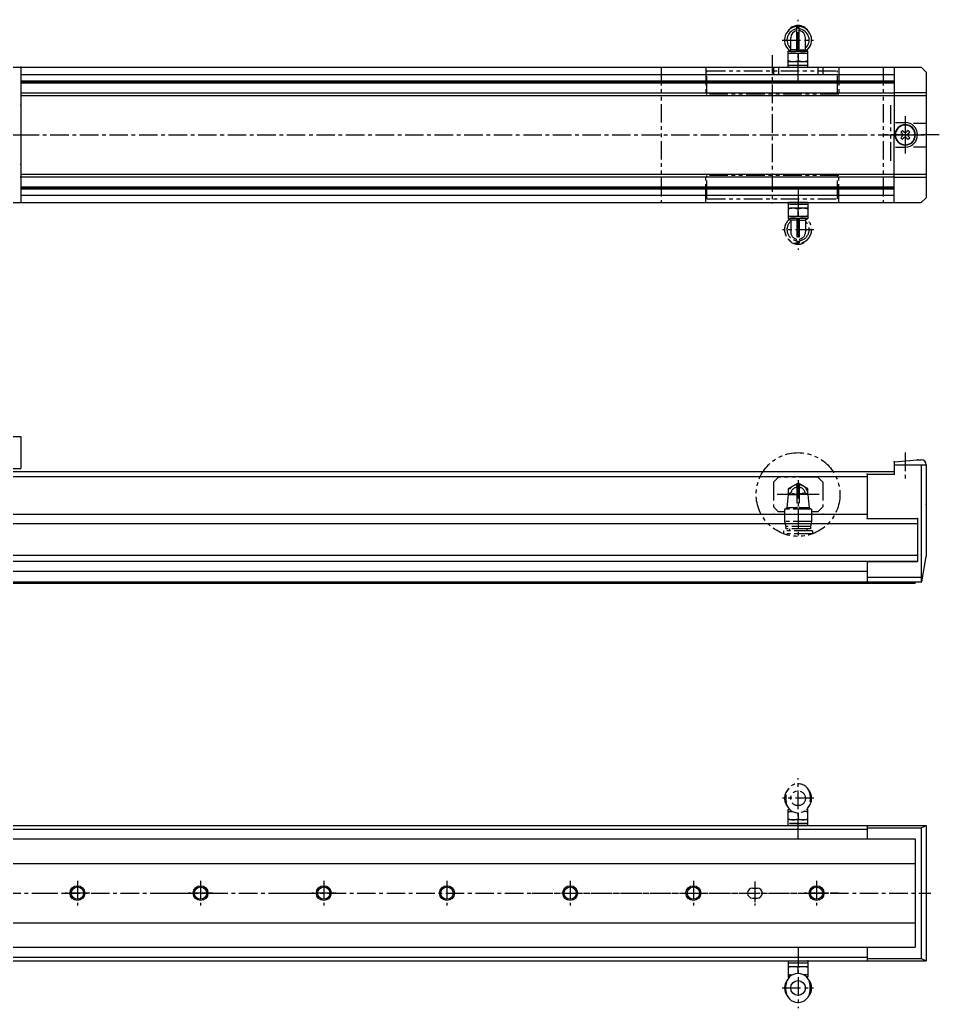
# Model space of a CAD drawing. Extents: x -774 to 60, y 103 to 509.
# Drawn here: x -312.9 to 60.3, y 107.2 to 508.5 of the extents above; entities that cross this region are included whole.
import ezdxf

# ---------------------------------------------------------------- set-up
doc = ezdxf.new("R2010")
doc.units = 0
for name, pattern in [('CENTER', [12, 7.5, -1.5, 1.5, -1.5]), ('CONTINOUS', [0]), ('PHANTOM', [15, 7.5, -1.5, 1.5, -1.5, 1.5, -1.5])]:
    doc.linetypes.add(name, pattern=pattern)
doc.layers.get('0').update_dxf_attribs({"linetype": 'CONTINUOUS'})
doc.layers.add('CENTER', color=1, linetype='CENTER')

msp = doc.modelspace()

# ---------------------------------------------------------------- linework, layer by layer
at = {"color": 7, "linetype": 'CONTINOUS'}
for p, q in [((2.48, 495.79), (2.48, 505.76)), ((3.48, 495.79), (3.48, 505.76)), ((-0.02, 496.36), (-0.02, 501.19)), ((5.98, 496.36), (5.98, 501.19)), ((-1.02, 495.79), (-0.02, 496.36)), ((-1.02, 495.79), (6.98, 495.79)), ((-1.02, 489.29), (-1.02, 495.79)), ((-1.02, 494.99), (6.98, 494.99)), ((2.48, 496.36), (-0.02, 496.36)), ((2.98, 494.63), (2.98, 491.94)), ((3.48, 496.36), (5.98, 496.36)), ((6.98, 495.79), (5.98, 496.36)), ((6.98, 489.29), (6.98, 495.79)), ((-1.02, 491.59), (6.98, 491.59)), ((-1.02, 490.09), (6.98, 490.09)), ((-581.02, 489.29), (41.98, 489.29)), ((-330.52, 489.29), (-312.52, 489.29)), ((-312.52, 489.29), (-312.52, 434.29)), ((-312.52, 486.29), (41.98, 486.29)), ((-7.02, 489.29), (-7.02, 486.29)), ((-5.02, 489.29), (-5.02, 486.29)), ((-1.02, 489.29), (6.98, 489.29)), ((10.98, 489.29), (10.98, 486.29)), ((12.98, 489.29), (12.98, 486.29)), ((41.98, 489.29), (41.98, 461.79)), ((41.98, 489.29), (52.98, 489.29)), ((54.98, 487.29), (52.98, 489.29)), ((54.98, 487.29), (54.98, 436.29)), ((-312.52, 483.69), (41.98, 483.69)), ((-312.52, 483.29), (41.98, 483.29)), ((-312.52, 482.88), (41.98, 482.88)), ((-312.52, 478.79), (41.98, 478.79)), ((-312.52, 477.79), (41.98, 477.79)), ((41.98, 478.99), (54.98, 478.99)), ((41.98, 477.79), (54.98, 477.79)), ((42.49, 466.79), (46.48, 466.79)), ((49.8, 466.59), (54.98, 466.59)), ((41.98, 434.29), (41.98, 461.79)), ((45.32, 463.6), (44.67, 462.95)), ((44.67, 462.95), (45.17, 462.45)), ((45.82, 463.1), (45.32, 463.6)), ((47.64, 463.6), (47.15, 463.1)), ((48.29, 462.95), (47.64, 463.6)), ((47.8, 462.45), (48.29, 462.95)), ((45.17, 461.12), (44.67, 460.63)), ((44.67, 460.63), (45.32, 459.98)), ((45.32, 459.98), (45.82, 460.47)), ((47.15, 460.47), (47.64, 459.98)), ((47.64, 459.98), (48.29, 460.63)), ((48.29, 460.63), (47.8, 461.12)), ((42.49, 456.79), (46.48, 456.79)), ((49.8, 456.98), (54.98, 456.98)), ((-312.52, 445.79), (41.98, 445.79)), ((41.98, 445.79), (54.98, 445.79)), ((-312.81, 444.79), (41.98, 444.79)), ((41.98, 444.59), (54.98, 444.59)), ((-312.52, 440.69), (41.98, 440.69)), ((-312.52, 440.29), (41.98, 440.29)), ((-312.52, 439.88), (41.98, 439.88)), ((-581.02, 434.29), (41.98, 434.29)), ((-330.52, 434.29), (-312.52, 434.29)), ((-312.52, 437.29), (41.98, 437.29)), ((41.98, 434.29), (52.98, 434.29)), ((54.98, 436.29), (52.98, 434.29)), ((-331.02, 339.29), (-312.52, 339.29)), ((-312.52, 339.29), (-312.52, 326.29)), ((41.98, 329.06), (51.48, 329.89)), ((51.48, 329.89), (52.98, 329.89)), ((-575.02, 325.09), (41.98, 325.09)), ((-402.52, 326.29), (-312.52, 326.29)), ((41.98, 329.01), (41.98, 324.09)), ((41.98, 327.79), (54.98, 327.79)), ((52.98, 327.79), (52.98, 280.29)), ((54.98, 327.89), (54.98, 290.63)), ((-575.02, 323.09), (30.98, 323.09)), ((30.98, 324.09), (41.98, 324.09)), ((30.98, 324.09), (30.98, 306.09)), ((-575.02, 307.79), (30.98, 307.79)), ((30.98, 306.09), (51.48, 306.09)), ((51.48, 306.09), (51.48, 291.29)), ((-595.02, 303.96), (51.48, 303.96)), ((-595.02, 291.12), (51.48, 291.12)), ((51.48, 291.29), (51.48, 288.59)), ((53.16, 280.29), (54.98, 290.63)), ((-595.02, 288.79), (51.48, 288.79)), ((30.98, 288.59), (30.98, 280.29)), ((30.98, 288.59), (51.48, 288.59)), ((-575.02, 284.62), (30.98, 284.62)), ((30.98, 282.18), (52.98, 282.18)), ((-575.02, 280.29), (30.98, 280.29)), ((-463.52, 279.79), (-277.93, 279.79)), ((-302.05, 279.79), (50.48, 279.79)), ((30.98, 280.29), (53.16, 280.29)), ((50.48, 280.29), (50.48, 279.79)), ((50.48, 280.29), (52.16, 280.29)), ((-601.02, 181.46), (54.98, 181.46)), ((30.98, 181.46), (30.98, 175.96)), ((52.98, 180.46), (54.98, 181.46)), ((54.98, 181.46), (54.98, 126.46)), ((-576.02, 179.96), (30.98, 179.96)), ((30.98, 180.46), (52.98, 180.46)), ((52.98, 180.46), (52.98, 127.46)), ((-591.02, 175.96), (50.48, 175.96)), ((50.48, 175.96), (50.48, 131.96)), ((-591.02, 165.96), (50.48, 165.96)), ((-591.02, 141.96), (50.48, 141.96)), ((-591.02, 131.96), (50.48, 131.96)), ((30.98, 131.96), (30.98, 126.46)), ((-601.02, 126.46), (54.98, 126.46)), ((-576.02, 127.96), (30.98, 127.96)), ((-1.02, 126.46), (6.98, 126.46)), ((-1.02, 126.46), (-1.02, 119.96)), ((-1.02, 125.66), (6.98, 125.66)), ((6.98, 126.46), (6.98, 119.96)), ((30.98, 127.46), (52.98, 127.46)), ((52.98, 127.46), (54.98, 126.46)), ((-1.02, 124.16), (6.98, 124.16)), ((-1.02, 120.76), (0.63, 120.76)), ((2.98, 121.36), (2.98, 123.8)), ((6.98, 120.76), (5.33, 120.76)), ((-1.92, 114.46), (-1.92, 116.46)), ((-1.02, 119.96), (-0.45, 119.96)), ((-1.02, 119.96), (-0.65, 119.75)), ((6.98, 119.96), (6.41, 119.96)), ((6.98, 119.96), (6.61, 119.75)), ((7.88, 114.46), (7.88, 116.46))]:
    msp.add_line(p, q, dxfattribs=at)
at = {"color": 3, "linetype": 'PHANTOM'}
for p, q in [((-52.52, 489.29), (-52.52, 434.29)), ((-34.52, 489.29), (-34.52, 478.29)), ((-34.02, 487.79), (18.98, 487.79)), ((-34.02, 478.18), (-34.02, 487.79)), ((18.98, 478.3), (18.98, 487.79)), ((19.48, 489.29), (19.48, 478.29)), ((37.48, 489.29), (37.48, 434.29)), ((19.48, 478.29), (-34.52, 478.29)), ((-34.02, 478.79), (18.98, 478.79)), ((40.48, 473.79), (40.48, 449.79)), ((-34.52, 434.29), (-34.52, 445.29)), ((19.48, 445.29), (-34.52, 445.29)), ((-34.02, 435.79), (-34.02, 445.29)), ((-34.02, 444.79), (18.98, 444.79)), ((18.98, 435.79), (18.98, 445.29)), ((19.48, 434.29), (19.48, 445.29)), ((-34.02, 435.79), (18.98, 435.79)), ((6.98, 434.29), (-1.02, 434.29)), ((-1.02, 434.29), (-1.02, 427.79)), ((6.98, 433.49), (-1.02, 433.49)), ((6.98, 434.29), (6.98, 427.79)), ((6.98, 431.99), (-1.02, 431.99)), ((2.98, 428.94), (2.98, 431.63)), ((6.98, 428.59), (-1.02, 428.59)), ((-1.02, 427.79), (-0.02, 427.21)), ((6.98, 427.79), (-1.02, 427.79)), ((2.48, 427.21), (-0.02, 427.21)), ((-0.02, 427.21), (-0.02, 422.38)), ((2.48, 427.79), (2.48, 417.81)), ((3.48, 427.79), (3.48, 417.81)), ((3.48, 427.21), (5.98, 427.21)), ((6.98, 427.79), (5.98, 427.21)), ((5.98, 427.21), (5.98, 422.38)), ((-5.02, 322.79), (-7.02, 320.79)), ((10.98, 322.79), (-5.02, 322.79)), ((12.98, 320.79), (10.98, 322.79)), ((-7.02, 320.79), (-7.02, 310.79)), ((2.98, 320.41), (-1.02, 318.1)), ((-1.02, 318.1), (-1.02, 315.79)), ((2.48, 319.76), (2.48, 309.79)), ((6.98, 318.1), (2.98, 320.41)), ((3.48, 319.76), (3.48, 309.79)), ((6.98, 315.79), (6.98, 318.1)), ((12.98, 320.79), (12.98, 310.79)), ((-1.02, 315.79), (-1.52, 310.36)), ((0.04, 316.4), (-1.02, 315.79)), ((-1.02, 315.79), (2.48, 315.79)), ((0.04, 316.4), (2.48, 315.89)), ((5.92, 316.4), (3.48, 315.89)), ((5.92, 316.4), (6.98, 315.79)), ((6.98, 315.79), (7.48, 310.36)), ((-5.02, 308.79), (-7.02, 310.79)), ((-2.52, 309.79), (-1.52, 310.36)), ((8.48, 309.79), (-2.52, 309.79)), ((-2.52, 309.79), (-2.52, 304.79)), ((2.48, 310.36), (-1.52, 310.36)), ((7.48, 310.36), (3.48, 310.36)), ((8.48, 309.79), (7.48, 310.36)), ((8.48, 309.79), (8.48, 304.79)), ((10.98, 308.79), (12.98, 310.79)), ((-2.52, 308.79), (-5.02, 308.79)), ((10.98, 308.79), (8.48, 308.79)), ((8.88, 300.99), (-2.92, 300.99)), ((-2.92, 300.99), (-2.92, 299.79)), ((8.48, 304.79), (-2.52, 304.79)), ((-2.52, 304.79), (-2.02, 302.79)), ((-2.02, 302.79), (-2.02, 301.79)), ((7.98, 302.79), (-2.02, 302.79)), ((7.98, 301.79), (-2.02, 301.79)), ((-0.52, 301.79), (-0.52, 300.99)), ((6.48, 301.79), (6.48, 300.99)), ((8.48, 304.79), (7.98, 302.79)), ((7.98, 302.79), (7.98, 301.79)), ((8.88, 300.99), (8.88, 299.79)), ((8.88, 299.79), (-2.92, 299.79)), ((-1.92, 193.46), (-1.92, 191.46)), ((7.88, 193.46), (7.88, 191.46)), ((-1.02, 187.96), (-0.65, 188.17)), ((-1.02, 181.46), (-1.02, 187.96)), ((-1.02, 187.96), (-0.45, 187.96)), ((-1.02, 187.16), (0.63, 187.16)), ((2.98, 186.56), (2.98, 184.12)), ((6.98, 187.16), (5.33, 187.16)), ((6.98, 187.96), (6.41, 187.96)), ((6.98, 187.96), (6.61, 188.17)), ((6.98, 181.46), (6.98, 187.96)), ((6.98, 183.76), (-1.02, 183.76)), ((6.98, 182.26), (-1.02, 182.26)), ((6.98, 181.46), (-1.02, 181.46))]:
    msp.add_line(p, q, dxfattribs=at)
at = {"color": 7, "linetype": 'CENTER'}
for p, q in [((-14.52, 158.71), (-14.52, 148.96)), ((-14.52, 157.83), (-14.52, 150.27))]:
    msp.add_line(p, q, dxfattribs=at)
at = {"color": 7, "linetype": 'CONTINUOUS'}
for p, q in [((-15.52, 155.96), (-13.52, 155.96)), ((-15.52, 151.96), (-13.52, 151.96))]:
    msp.add_line(p, q, dxfattribs=at)
at = {"color": 3, "linetype": 'PHANTOM'}
for centre, radius in [((2.98, 315.79), 17), ((2.98, 192.46), 3)]:
    msp.add_circle(centre, radius, dxfattribs=at)
at = {"color": 7, "linetype": 'CONTINOUS'}
for centre, radius in [((-289.52, 153.96), 3), ((-239.52, 153.96), 3), ((-189.52, 153.96), 3), ((-139.52, 153.96), 3), ((-89.52, 153.96), 3), ((-39.52, 153.96), 3), ((10.48, 153.96), 3), ((-289.52, 153.96), 2.5), ((-239.52, 153.96), 2.5), ((-189.52, 153.96), 2.5), ((-139.52, 153.96), 2.5), ((-89.52, 153.96), 2.5), ((-39.52, 153.96), 2.5), ((10.48, 153.96), 2.5), ((2.98, 115.46), 3)]:
    msp.add_circle(centre, radius, dxfattribs=at)
for centre, radius, start, end in [((2.98, 500.29), 5.5, 309.8225, 230.1775), ((2.98, 501.29), 4.9, 32.3231, 147.6768), ((2.98, 500.29), 4.5, 96.3794, 228.1897), ((2.98, 501.19), 3, 99.5941, 180), ((2.98, 500.29), 4.5, 311.8103, 83.6206), ((2.98, 501.19), 3, 0, 80.4059), ((0.98, 489.21), 5.78, 69.7438, 110.2561), ((4.98, 489.21), 5.78, 69.7439, 110.2561), ((0.98, 497.36), 5.78, 249.7439, 290.2561), ((4.98, 497.36), 5.78, 249.7439, 290.2561), ((46.48, 461.79), 4.15, 0, 359.9997), ((46.48, 461.79), 4, 0, 359.9997), ((46.48, 461.79), 5, 270, 90), ((44.5, 461.79), 0.94, 315, 45), ((46.48, 463.77), 0.94, 225.0001, 315), ((48.46, 461.79), 0.94, 135.0001, 225.0001), ((46.48, 459.81), 0.94, 45, 135.0001), ((52.98, 327.89), 2, 0, 90), ((2.98, 116.46), 4.9, 0, 180), ((0.98, 118.39), 5.78, 69.7439, 110.2561), ((0.98, 126.54), 5.78, 249.7439, 266.706), ((4.98, 118.39), 5.78, 69.7439, 110.2561), ((4.98, 126.54), 5.78, 273.2941, 290.2561), ((2.98, 115.46), 5.5, 138.8389, 221.1611), ((2.98, 115.46), 5.5, 318.839, 41.1612), ((2.98, 114.46), 4.9, 180, 0)]:
    msp.add_arc(centre, radius, start, end, dxfattribs=at)
at = {"color": 3, "linetype": 'PHANTOM'}
for centre, radius, start, end in [((0.98, 426.21), 5.78, 69.7439, 110.2561), ((4.98, 426.21), 5.78, 69.7439, 110.2561), ((2.98, 423.29), 5.5, 129.8225, 50.1775), ((2.98, 423.29), 4.5, 131.8103, 263.6206), ((0.98, 434.36), 5.78, 249.7439, 290.2561), ((4.98, 434.36), 5.78, 249.7438, 290.2561), ((2.98, 423.29), 4.5, 276.3794, 48.1897), ((2.98, 422.38), 3, 180, 260.4059), ((2.98, 422.38), 3, 279.5941, 0), ((2.98, 422.29), 4.9, 212.3231, 327.6768), ((2.98, 315.79), 4, 0.0002, 180.0001), ((2.98, 315.79), 3, 99.594, 168.1896), ((2.98, 315.79), 3, 11.8104, 80.406), ((2.98, 193.46), 4.9, 0, 180), ((2.98, 192.46), 5.5, 138.839, 221.1612), ((2.98, 192.46), 5.5, 318.8389, 41.1611), ((2.98, 191.46), 4.9, 180.0001, 0), ((0.98, 181.39), 5.78, 93.2941, 110.2561), ((4.98, 181.39), 5.78, 69.7439, 86.706), ((0.98, 189.54), 5.78, 249.7439, 290.2561), ((4.98, 189.54), 5.78, 249.7439, 290.2561)]:
    msp.add_arc(centre, radius, start, end, dxfattribs=at)
at = {"color": 7, "linetype": 'CONTINUOUS'}
for centre, start, end in [((-15.52, 153.96), 90, 270), ((-13.52, 153.96), 270, 90)]:
    msp.add_arc(centre, 2, start, end, dxfattribs=at)
at = {"color": 7, "linetype": 'CONTINOUS'}
for p in [(-312.52, 489.29), (2.98, 489.29), (2.98, 489.29), (6.98, 489.29), (-312.52, 473.79), (41.98, 461.79), (46.48, 461.79), (46.48, 461.79), (46.48, 461.79), (54.98, 461.79), (54.98, 461.79), (-312.52, 449.79), (-312.52, 434.29), (-1.02, 434.29), (2.98, 434.29), (2.98, 434.29), (2.98, 434.29), (41.98, 434.29), (41.98, 329.06), (51.48, 329.89), (41.98, 329.01), (30.98, 324.09), (41.98, 324.09), (2.98, 315.79), (2.98, 315.79), (54.98, 311.79), (54.98, 311.79), (-7.02, 307.79), (12.98, 307.79), (30.98, 306.09), (51.48, 306.09), (2.98, 299.79), (51.48, 291.29), (-1.02, 181.46), (2.98, 181.46), (2.98, 181.46), (2.98, 126.46), (2.98, 126.46), (2.98, 126.46), (6.98, 126.46)]:
    msp.add_point(p, dxfattribs=at)
at = {"layer": 'CENTER', "color": 1, "linetype": 'CENTER'}
for p, q in [((2.98, 483.93), (2.98, 508.51)), ((-3.47, 500.29), (9.31, 500.29)), ((-7.52, 494.17), (-7.52, 433.95)), ((46.48, 469.33), (46.48, 454.25)), ((46.48, 469.33), (46.48, 454.25)), ((46.48, 467.79), (46.48, 455.79)), ((46.48, 466.79), (46.48, 456.79)), ((-656.04, 461.79), (-312.52, 461.79)), ((-312.52, 461.79), (54.25, 461.79)), ((60.27, 461.79), (37.14, 461.79)), ((38.94, 461.79), (54.02, 461.79)), ((38.94, 461.79), (54.02, 461.79)), ((40.48, 461.79), (52.48, 461.79)), ((2.98, 439.65), (2.98, 415.06)), ((9.44, 423.29), (-3.35, 423.29)), ((46.48, 332.83), (46.48, 321.17)), ((2.98, 321.61), (2.98, 297.8)), ((11.48, 315.79), (-5.52, 315.79)), ((8.65, 315.79), (-2.11, 315.79)), ((2.98, 176.1), (2.98, 200.69)), ((9.44, 192.46), (-3.35, 192.46)), ((-289.52, 158.96), (-289.52, 148.96)), ((-239.52, 158.96), (-239.52, 148.96)), ((-189.52, 158.96), (-189.52, 148.96)), ((-139.52, 158.96), (-139.52, 148.96)), ((-89.52, 158.96), (-89.52, 148.96)), ((-39.52, 158.96), (-39.52, 148.96)), ((10.48, 158.96), (10.48, 148.96)), ((-655.99, 153.96), (56.87, 153.96)), ((-305.08, 153.96), (-296.2, 153.96)), ((-284.52, 153.96), (-294.52, 153.96)), ((-255.08, 153.96), (-246.2, 153.96)), ((-234.52, 153.96), (-244.52, 153.96)), ((-205.08, 153.96), (-196.2, 153.96)), ((-184.52, 153.96), (-194.52, 153.96)), ((-105.08, 153.96), (3.8, 153.96)), ((15.48, 153.96), (5.48, 153.96)), ((7.42, 153.96), (16.3, 153.96)), ((19.42, 153.96), (16.3, 153.96)), ((19.42, 153.96), (16.3, 153.96)), ((2.98, 131.82), (2.98, 107.24)), ((-3.47, 115.46), (9.31, 115.46))]:
    msp.add_line(p, q, dxfattribs=at)

doc.saveas('drawing.dxf')
